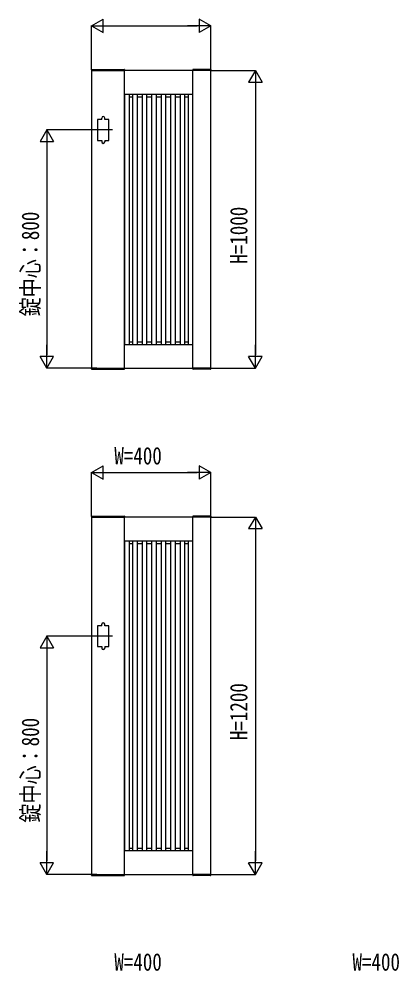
# Model space of a CAD drawing. Units: millimetres, scale not verified. Extents: x -8410 to 8410, y -5940 to 5940.
# Drawn here: x -4554 to -3277, y 526 to 3722 of the extents above; entities that cross this region are included whole.
import ezdxf
from ezdxf.enums import TextEntityAlignment as Align

# ---------------------------------------------------------------- set-up
doc = ezdxf.new("R2010")
doc.units = ezdxf.units.MM
doc.header["$LTSCALE"] = 30
for name, color, linetype in [('0-2_YKK_11', 7, 'Continuous'), ('0-3_YKK_A1', 4, 'Continuous'), ('0-4_YKK_D', 6, 'Continuous')]:
    doc.layers.add(name, color=color, linetype=linetype)
doc.styles.add('ＭＳ ゴシック', font='')
doc.styles.get('ＭＳ ゴシック').set_extended_font_data('MS Gothic')

msp = doc.modelspace()

# ---------------------------------------------------------------- linework, layer by layer
at = {"layer": '0-2_YKK_11'}
for p, q in [((-4199.96, 2550), (-4199.96, 3550)), ((-3969.96, 2550), (-3969.96, 3550)), ((-4199.96, 3470), (-3969.96, 3470)), ((-4199.96, 2630), (-3969.96, 2630)), ((-4199.96, 850), (-4199.96, 2050)), ((-3969.96, 850), (-3969.96, 2050)), ((-4199.96, 1970), (-3969.96, 1970)), ((-4199.96, 930), (-3969.96, 930))]:
    msp.add_line(p, q, dxfattribs=at)
for points in [[(-4309.96, 3550), (-4309.96, 2550), (-3909.96, 2550), (-3909.96, 3550)], [(-4309.96, 2050), (-4309.96, 850), (-3909.96, 850), (-3909.96, 2050)]]:
    msp.add_lwpolyline(points, close=True, dxfattribs=at)
at = {"layer": '0-3_YKK_A1'}
for p, q in [((-4310.33, 3552.55), (-4310.46, 3550)), ((-4310.46, 3550), (-4199.46, 3550)), ((-4309.33, 3553.5), (-4200.59, 3553.5)), ((-4199.59, 3552.55), (-4199.46, 3550)), ((-3970.33, 3552.55), (-3970.46, 3550)), ((-3909.46, 3550), (-3970.46, 3550)), ((-3910.59, 3553.5), (-3969.33, 3553.5)), ((-3909.59, 3552.55), (-3909.46, 3550)), ((-4199.96, 3460.9), (-4199.16, 3460.9)), ((-4199.16, 3470), (-4199.16, 2630)), ((-4184.16, 3470), (-4184.16, 2630)), ((-4184.16, 3460.9), (-4172.46, 3460.9)), ((-4172.46, 3470), (-4172.46, 2630)), ((-4157.46, 3470), (-4157.46, 2630)), ((-4157.46, 3460.9), (-4140.46, 3460.9)), ((-4140.46, 3470), (-4140.46, 2630)), ((-4125.46, 3470), (-4125.46, 2630)), ((-4125.46, 3460.9), (-4108.46, 3460.9)), ((-4108.46, 3470), (-4108.46, 2630)), ((-4093.46, 3470), (-4093.46, 2630)), ((-4093.46, 3460.9), (-4076.46, 3460.9)), ((-4076.46, 3470), (-4076.46, 2630)), ((-4061.46, 3470), (-4061.46, 2630)), ((-4061.46, 3460.9), (-4044.46, 3460.9)), ((-4044.46, 3470), (-4044.46, 2630)), ((-4029.46, 3470), (-4029.46, 2630)), ((-4029.46, 3460.9), (-4012.46, 3460.9)), ((-4012.46, 3470), (-4012.46, 2630)), ((-3997.46, 3470), (-3997.46, 2630)), ((-3997.46, 3460.9), (-3985.76, 3460.9)), ((-3985.76, 3470), (-3985.76, 2630)), ((-3970.76, 3470), (-3970.76, 2630)), ((-3970.76, 3460.9), (-3969.96, 3460.9)), ((-4275.96, 3385), (-4275.96, 3390)), ((-4265.96, 3385), (-4265.96, 3390)), ((-4239.46, 3350), (-4302.46, 3350)), ((-4275.96, 3315), (-4275.96, 3310)), ((-4265.96, 3315), (-4265.96, 3310)), ((-4199.96, 2638.5), (-4199.16, 2638.5)), ((-4184.16, 2638.5), (-4172.46, 2638.5)), ((-4157.46, 2638.5), (-4140.46, 2638.5)), ((-4125.46, 2638.5), (-4108.46, 2638.5)), ((-4093.46, 2638.5), (-4076.46, 2638.5)), ((-4061.46, 2638.5), (-4044.46, 2638.5)), ((-4029.46, 2638.5), (-4012.46, 2638.5)), ((-3997.46, 2638.5), (-3985.76, 2638.5)), ((-3970.76, 2638.5), (-3969.96, 2638.5)), ((-4310.46, 2550), (-4199.46, 2550)), ((-4310.33, 2547.45), (-4310.46, 2550)), ((-4309.33, 2546.5), (-4200.59, 2546.5)), ((-4199.59, 2547.45), (-4199.46, 2550)), ((-3909.46, 2550), (-3970.46, 2550)), ((-3970.33, 2547.45), (-3970.46, 2550)), ((-3910.59, 2546.5), (-3969.33, 2546.5)), ((-3909.59, 2547.45), (-3909.46, 2550)), ((-4310.33, 2052.55), (-4310.46, 2050)), ((-4310.46, 2050), (-4199.46, 2050)), ((-4309.33, 2053.5), (-4200.59, 2053.5)), ((-4199.59, 2052.55), (-4199.46, 2050)), ((-3970.33, 2052.55), (-3970.46, 2050)), ((-3909.46, 2050), (-3970.46, 2050)), ((-3910.59, 2053.5), (-3969.33, 2053.5)), ((-3909.59, 2052.55), (-3909.46, 2050)), ((-4199.96, 1960.9), (-4199.16, 1960.9)), ((-4199.16, 1970), (-4199.16, 930)), ((-4184.16, 1970), (-4184.16, 930)), ((-4184.16, 1960.9), (-4172.46, 1960.9)), ((-4172.46, 1970), (-4172.46, 930)), ((-4157.46, 1970), (-4157.46, 930)), ((-4157.46, 1960.9), (-4140.46, 1960.9)), ((-4140.46, 1970), (-4140.46, 930)), ((-4125.46, 1970), (-4125.46, 930)), ((-4125.46, 1960.9), (-4108.46, 1960.9)), ((-4108.46, 1970), (-4108.46, 930)), ((-4093.46, 1970), (-4093.46, 930)), ((-4093.46, 1960.9), (-4076.46, 1960.9)), ((-4076.46, 1970), (-4076.46, 930)), ((-4061.46, 1970), (-4061.46, 930)), ((-4061.46, 1960.9), (-4044.46, 1960.9)), ((-4044.46, 1970), (-4044.46, 930)), ((-4029.46, 1970), (-4029.46, 930)), ((-4029.46, 1960.9), (-4012.46, 1960.9)), ((-4012.46, 1970), (-4012.46, 930)), ((-3997.46, 1970), (-3997.46, 930)), ((-3997.46, 1960.9), (-3985.76, 1960.9)), ((-3985.76, 1970), (-3985.76, 930)), ((-3970.76, 1970), (-3970.76, 930)), ((-3970.76, 1960.9), (-3969.96, 1960.9)), ((-4275.96, 1685), (-4275.96, 1690)), ((-4265.96, 1685), (-4265.96, 1690)), ((-4239.46, 1650), (-4302.46, 1650)), ((-4275.96, 1615), (-4275.96, 1610)), ((-4265.96, 1615), (-4265.96, 1610)), ((-4199.96, 938.5), (-4199.16, 938.5)), ((-4184.16, 938.5), (-4172.46, 938.5)), ((-4157.46, 938.5), (-4140.46, 938.5)), ((-4125.46, 938.5), (-4108.46, 938.5)), ((-4093.46, 938.5), (-4076.46, 938.5)), ((-4061.46, 938.5), (-4044.46, 938.5)), ((-4029.46, 938.5), (-4012.46, 938.5)), ((-3997.46, 938.5), (-3985.76, 938.5)), ((-3970.76, 938.5), (-3969.96, 938.5)), ((-4310.46, 850), (-4199.46, 850)), ((-4310.33, 847.45), (-4310.46, 850)), ((-4309.33, 846.5), (-4200.59, 846.5)), ((-4199.59, 847.45), (-4199.46, 850)), ((-3909.46, 850), (-3970.46, 850)), ((-3970.33, 847.45), (-3970.46, 850)), ((-3910.59, 846.5), (-3969.33, 846.5)), ((-3909.59, 847.45), (-3909.46, 850))]:
    msp.add_line(p, q, dxfattribs=at)
for points in [[(-4275.96, 3385), (-4289.96, 3385), (-4289.96, 3315), (-4275.96, 3315)], [(-4265.96, 3315), (-4251.96, 3315), (-4251.96, 3385), (-4265.96, 3385)], [(-4275.96, 1685), (-4289.96, 1685), (-4289.96, 1615), (-4275.96, 1615)], [(-4265.96, 1615), (-4251.96, 1615), (-4251.96, 1685), (-4265.96, 1685)]]:
    msp.add_lwpolyline(points, dxfattribs=at)
for centre, radius, start, end in [((-4309.33, 3552.5), 1, 90, 177), ((-4200.59, 3552.5), 1, 3, 90), ((-3969.33, 3552.5), 1, 90, 177), ((-3910.59, 3552.5), 1, 3, 90), ((-4270.96, 3390), 5, 0, 180), ((-4270.96, 3310), 5, 180, 0), ((-4309.33, 2547.5), 1, 183, 270), ((-4200.59, 2547.5), 1, 270, 357), ((-3969.33, 2547.5), 1, 183, 270), ((-3910.59, 2547.5), 1, 270, 357), ((-4309.33, 2052.5), 1, 90, 177), ((-4200.59, 2052.5), 1, 3, 90), ((-3969.33, 2052.5), 1, 90, 177), ((-3910.59, 2052.5), 1, 3, 90), ((-4270.96, 1690), 5, 0, 180), ((-4270.96, 1610), 5, 180, 0), ((-4309.33, 847.5), 1, 183, 270), ((-4200.59, 847.5), 1, 270, 357), ((-3969.33, 847.5), 1, 183, 270), ((-3910.59, 847.5), 1, 270, 357)]:
    msp.add_arc(centre, radius, start, end, dxfattribs=at)
at = {"layer": '0-4_YKK_D'}
for p, q in [((-4309.96, 3700), (-4270.99, 3722.5)), ((-4270.99, 3677.5), (-4270.99, 3722.5)), ((-3909.96, 3700), (-3948.93, 3722.5)), ((-3948.93, 3722.5), (-3948.93, 3677.5)), ((-4309.96, 3552), (-4309.96, 3701)), ((-4309.96, 3700), (-4270.99, 3677.5)), ((-4309.96, 3700), (-4232.02, 3700)), ((-4264.96, 3700), (-3954.96, 3700)), ((-3909.96, 3700), (-3987.9, 3700)), ((-3909.96, 3700), (-3948.93, 3677.5)), ((-3909.96, 3552), (-3909.96, 3701)), ((-3907.96, 3550), (-3758.96, 3550)), ((-3759.96, 3550), (-3782.46, 3511.03)), ((-3759.96, 3550), (-3737.46, 3511.03)), ((-3759.96, 3550), (-3759.96, 3472.06)), ((-3782.46, 3511.03), (-3737.46, 3511.03)), ((-3759.96, 3505), (-3759.96, 2595)), ((-4459.96, 3350), (-4482.46, 3311.03)), ((-4291.96, 3350), (-4460.96, 3350)), ((-4459.96, 3350), (-4437.46, 3311.03)), ((-4459.96, 3350), (-4459.96, 3272.06)), ((-4482.46, 3311.03), (-4437.46, 3311.03)), ((-4459.96, 3305), (-4459.96, 2595)), ((-4459.96, 2550), (-4459.96, 2627.94)), ((-3759.96, 2550), (-3759.96, 2627.94)), ((-4459.96, 2550), (-4482.46, 2588.97)), ((-4437.46, 2588.97), (-4482.46, 2588.97)), ((-4459.96, 2550), (-4437.46, 2588.97)), ((-3759.96, 2550), (-3782.46, 2588.97)), ((-3737.46, 2588.97), (-3782.46, 2588.97)), ((-3759.96, 2550), (-3737.46, 2588.97)), ((-4291.96, 2550), (-4460.96, 2550)), ((-3907.96, 2550), (-3758.96, 2550)), ((-4309.96, 2200), (-4270.99, 2222.5)), ((-4270.99, 2177.5), (-4270.99, 2222.5)), ((-3909.96, 2200), (-3948.93, 2222.5)), ((-3948.93, 2222.5), (-3948.93, 2177.5)), ((-4309.96, 2052), (-4309.96, 2201)), ((-4309.96, 2200), (-4270.99, 2177.5)), ((-4309.96, 2200), (-4232.02, 2200)), ((-4264.96, 2200), (-3954.96, 2200)), ((-3909.96, 2200), (-3987.9, 2200)), ((-3909.96, 2200), (-3948.93, 2177.5)), ((-3909.96, 2052), (-3909.96, 2201)), ((-3907.96, 2050), (-3758.96, 2050)), ((-3759.96, 2050), (-3782.46, 2011.03)), ((-3759.96, 2050), (-3737.46, 2011.03)), ((-3759.96, 2050), (-3759.96, 1972.06)), ((-3782.46, 2011.03), (-3737.46, 2011.03)), ((-3759.96, 2005), (-3759.96, 895)), ((-4459.96, 1650), (-4482.46, 1611.03)), ((-4291.96, 1650), (-4460.96, 1650)), ((-4459.96, 1650), (-4437.46, 1611.03)), ((-4459.96, 1650), (-4459.96, 1572.06)), ((-4482.46, 1611.03), (-4437.46, 1611.03)), ((-4459.96, 1605), (-4459.96, 895)), ((-4459.96, 850), (-4459.96, 927.94)), ((-3759.96, 850), (-3759.96, 927.94)), ((-4459.96, 850), (-4482.46, 888.97)), ((-4437.46, 888.97), (-4482.46, 888.97)), ((-4459.96, 850), (-4437.46, 888.97)), ((-3759.96, 850), (-3782.46, 888.97)), ((-3737.46, 888.97), (-3782.46, 888.97)), ((-3759.96, 850), (-3737.46, 888.97)), ((-4291.96, 850), (-4460.96, 850)), ((-3907.96, 850), (-3758.96, 850))]:
    msp.add_line(p, q, dxfattribs=at)

# ---------------------------------------------------------------- texts
at = {"layer": '0-4_YKK_D', "style": 'ＭＳ ゴシック', "width": 0.8}
for s, p in [('錠中心：800', (-4468.96, 2723.87)), ('H=1000', (-3768.96, 2900.67)), ('H=1200', (-3768.96, 1300.67)), ('錠中心：800', (-4468.96, 1023.87))]:
    msp.add_text(s, height=58.65, rotation=90, dxfattribs=at).set_placement(p, align=Align.BOTTOM_LEFT)
for p in [(-4233.69, 2209), (-4233.69, 509), (-3433.69, 509)]:
    msp.add_text('W=400', height=58.65, dxfattribs=at).set_placement(p, align=Align.BOTTOM_LEFT)

doc.saveas('drawing.dxf')
